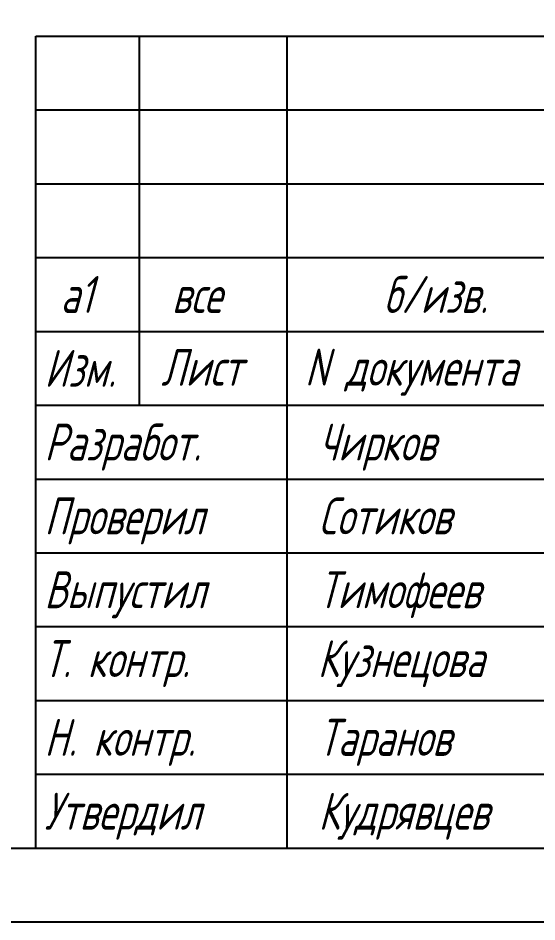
# Model space of a CAD drawing. Header units: millimetres. Extents: x 76485 to 135355, y 12764 to 18704.
# Drawn here: x 82983 to 83335, y 12764 to 13377 of the extents above; entities that cross this region are included whole.
import ezdxf

# ---------------------------------------------------------------- set-up
doc = ezdxf.new("R2010")
doc.units = ezdxf.units.MM
doc.layers.add('Frame', color=6, linetype='Continuous')
doc.styles.add('PB_TEXT', font='romans.shx', dxfattribs={"width": 0.7, "oblique": 15})

# ---------------------------------------------------------------- blocks, each defined once
blk = doc.blocks.new('stamp-main-big-04')
at = {"layer": 'Frame'}
for p, q in [((-185, 55), (0, 55)), ((-185, 0), (-185, 55)), ((-178, 55), (-178, 30)), ((-168, 55), (-168, 0)), ((-185, 35), (-120, 35)), ((-185, 30), (-120, 30))]:
    blk.add_line(p, q, dxfattribs=at)
at = {"layer": 'Frame', "color": 7}
for p, q in [((-185, 50), (-120, 50)), ((-185, 45), (-120, 45)), ((-185, 40), (-120, 40)), ((-185, 25), (-120, 25)), ((-185, 20), (-120, 20)), ((-185, 15), (-120, 15)), ((-185, 10), (-120, 10)), ((-185, 5), (-120, 5))]:
    blk.add_line(p, q, dxfattribs=at)
at = {"layer": 'Frame', "color": 7, "style": 'PB_TEXT', "oblique": 15, "width": 0.7}
for s, p in [('Изм.', (-184.422, 31.25)), ('Лист', (-176.513, 31.321)), ('N документа', (-166.768, 31.321)), ('Разработ.', (-184.422, 26.25)), ('Проверил', (-184.422, 21.25)), ('Выпустил', (-184.422, 16.25)), ('Т. контр.', (-184.485, 11.583)), ('Н. контр.', (-184.422, 6.25)), ('Утвердил', (-184.422, 1.25))]:
    blk.add_text(s, height=2.5, dxfattribs=at).set_placement(p)
blk = doc.blocks.new('A$C057F7A01')
at = {"color": 7}
for points in [[(0, 0), (8410, 0), (8410, 5940), (0, 5940)], [(200, 50), (8360, 50), (8360, 5890), (200, 5890)]]:
    blk.add_lwpolyline(points, close=True, dxfattribs=at)
at = {"color": 7, "xscale": 10, "yscale": 10, "zscale": 10}
blk.add_blockref('stamp-main-big-04', (8360, 50), dxfattribs=at)

msp = doc.modelspace()

# ---------------------------------------------------------------- block references
msp.add_blockref('A$C057F7A01', (76485.25, 12764.36))

# ---------------------------------------------------------------- texts
at = {"layer": 'Frame', "color": 7, "style": 'PB_TEXT', "oblique": 15, "width": 0.7}
for s, p in [('a1', (83011.84, 13176.86)), ('б/изв.', (83230.88, 13176.86)), ('все', (83087.36, 13176.86)), ('Чирков', (83186.75, 13076.86)), ('Сотиков', (83186.75, 13026.86)), ('Тимофеев', (83186.75, 12976.86)), ('Кузнецова', (83186.13, 12930.19)), ('Таранов', (83186.75, 12876.86)), ('Кудрявцев', (83186.75, 12826.86))]:
    msp.add_text(s, height=25, dxfattribs=at).set_placement(p)

doc.saveas('drawing.dxf')
